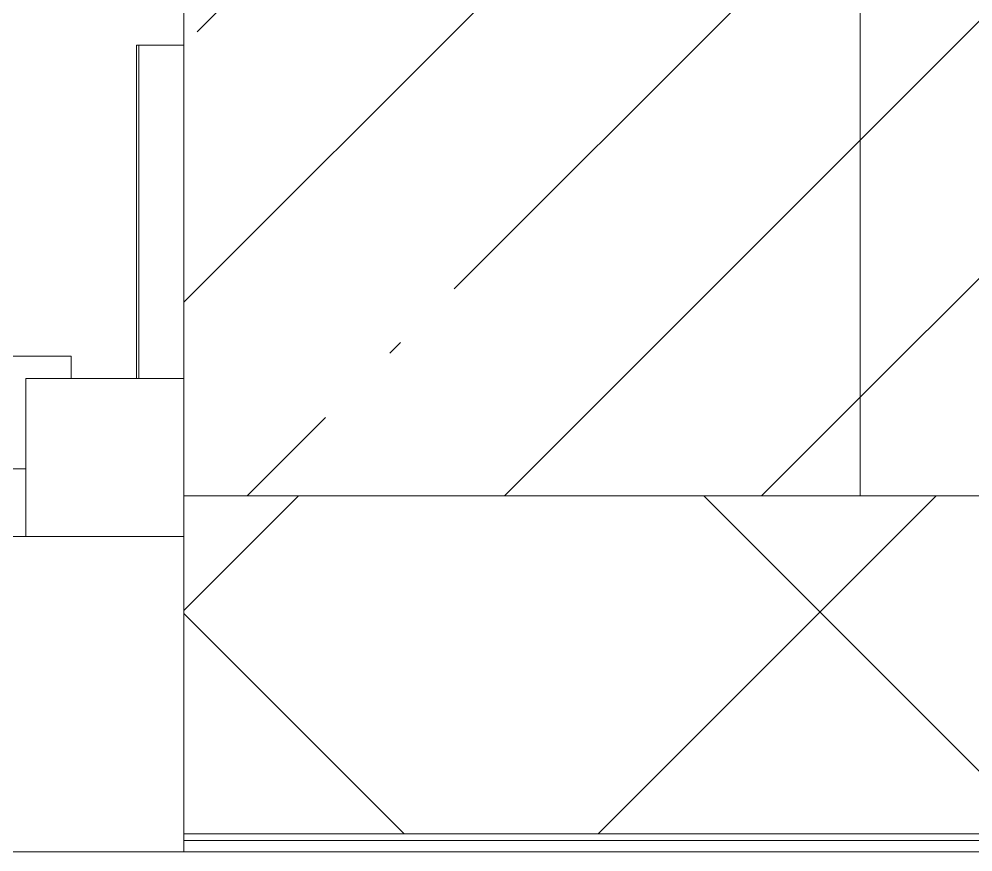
# Model space of a CAD drawing. Header units: millimetres. Extents: x -164500 to 426394, y -23753 to 102118.
# Drawn here: x 220259.1 to 220682.1, y 74281.4 to 74650.9 of the extents above; entities that cross this region are included whole.
import ezdxf

# ---------------------------------------------------------------- set-up
doc = ezdxf.new("R2010")
doc.units = ezdxf.units.MM
for name, color, linetype, lineweight in [('A-GLAZ', 7, 'Continuous', 9), ('A-GLAZ-1', 7, 'Continuous', 5), ('A-WALL', 7, 'Continuous', 5), ('I-WALL', 7, 'Continuous', 5)]:
    doc.layers.add(name, color=color, linetype=linetype, lineweight=lineweight)
doc.layers.add('A-WALL-1', color=9, linetype='Continuous', lineweight=5, true_color=0x808080)
doc.layers.add('A-WALL-FNSH-1', color=9, linetype='Continuous', lineweight=5, true_color=0x808080)
pattern_1 = [(45, (148772.12, 0), (-114.04925, 114.04925), []), (45, (148886.17, 0), (-114.04925, 114.04925), [201.612, -40.322, 6.706, -33.617])]

# ---------------------------------------------------------------- blocks, each defined once
blk = doc.blocks.new('120_Окно_СКБ_1Ст - 120_Окно_СКБ_1Ст 900х2500_h_-22445987-Объем проектирования 2 этажа')
at = {"layer": 'A-GLAZ'}
for p, q in [((-450, -127), (-450, -57)), ((-450, -57), (-380, -57)), ((-380, -57), (-380, -127)), ((380, -87), (-380, -87)), ((-380, -87), (-380, -127)), ((-380, -127), (-450, -127)), ((-380, -127), (-400, -127)), ((-400, -127), (-400, -137)), ((-400, -137), (400, -137)), ((400, -137), (-400, -137))]:
    blk.add_line(p, q, dxfattribs=at)
at = {"layer": 'A-GLAZ-1'}
for p, q in [((450, -57), (-450, -57)), ((-430, -127), (-400, -127))]:
    blk.add_line(p, q, dxfattribs=at)
blk = doc.blocks.new('2floor')
at = {"layer": 'A-WALL'}
h = blk.add_hatch(dxfattribs=at)
h.set_pattern_fill('FP_24', color=256, style=0, pattern_type=2)
h.set_pattern_definition([(45, (148772.12, 0), (-141.42136, 141.42136), []), (135, (148772.12, 0), (-141.42136, -141.42136), [])])
h.paths.add_polyline_path([(224252.12, -250), (224472.12, -250), (224472.12, -100), (220332.12, -100), (220332.12, -250), (224048.58, -250)])
h.paths.add_polyline_path([(216098.5, -250), (219432.12, -250), (219432.12, -100), (215832.12, -100), (215832.12, -250)])
h.paths.add_polyline_path([(214182.12, -250), (214932.12, -250), (214932.12, -100), (213932.12, -100), (213932.12, -250)])
h.paths.add_polyline_path([(210182.12, -250), (210832.12, -250), (210832.12, -100), (209682.12, -100), (209682.12, -250)])
h.paths.add_polyline_path([(207582.12, -250), (207582.12, -100), (206832.12, -100), (206832.12, -250), (207425.69, -250)])
h.paths.add_polyline_path([(205182.12, -250), (205932.12, -250), (205932.12, -100), (205182.12, -100), (205182.12, -118)])
h.paths.add_polyline_path([(200682.12, -250), (202082.12, -250), (202082.12, -100), (200682.12, -100)])
h.paths.add_polyline_path([(196584.67, -250), (197582.12, -250), (197582.12, -100), (196182.12, -100), (196182.12, -250)])
h.paths.add_polyline_path([(191682.12, -250), (192808.46, -250), (192808.46, -100), (191432.12, -100), (191432.12, -250), (191525.53, -250)])
h.paths.add_polyline_path([(194082.12, -250), (194082.12, -100), (193708.46, -100), (193708.46, -250)])
h.paths.add_polyline_path([(187262.12, -250), (188332.12, -250), (188332.12, -100), (186762.12, -100), (186762.12, -250), (187189.13, -250)])
h.paths.add_polyline_path([(181782.12, -250), (182642.12, -250), (182642.12, -100), (181782.12, -100), (181782.12, -118)])
h.paths.add_polyline_path([(183575.45, -250), (184662.12, -250), (184662.12, -100), (183542.12, -100), (183542.12, -250)])
h.paths.add_polyline_path([(178516.31, -250), (179682.12, -250), (179682.12, -100), (177981.87, -100), (177981.87, -250)])
h.paths.add_polyline_path([(171288.97, -250), (171482.12, -250), (171482.12, -100), (170382.12, -100), (170382.12, -250), (171282.12, -250)])
h.paths.add_polyline_path([(174902.64, -250), (175181.87, -250), (175181.87, -100), (173582.12, -100), (173582.12, -250), (174332.12, -250)])
h.paths.add_polyline_path([(165432.12, -250), (166032.12, -250), (166032.12, -100), (164882.12, -100), (164882.12, -250)])
h.paths.add_polyline_path([(167582.12, -250), (167582.12, -100), (166932.12, -100), (166932.12, -250), (166952.56, -250)])
h.paths.add_polyline_path([(160932.12, -250), (161782.12, -250), (161782.12, -100), (160432.12, -100), (160432.12, -250), (160447.95, -250)])
h.paths.add_polyline_path([(155388.81, -250), (157332.12, -250), (157332.12, -100), (153402.12, -100), (153402.12, -250), (154666.08, -250)])
h.paths.add_polyline_path([(148662.12, -250), (152502.12, -250), (152502.12, -100), (148512.12, -100), (148512.12, -250)])
at = {"layer": 'I-WALL'}
h = blk.add_hatch(dxfattribs=at)
h.set_pattern_fill('FP_1', color=256, style=0, pattern_type=2)
h.set_pattern_definition(pattern_1)
h.paths.add_polyline_path([(214932.12, -100), (214932.12, 120), (214682.12, 120), (214682.12, -100)])
h.paths.add_polyline_path([(215832.12, -100), (219432.12, -100), (219432.12, 120), (215832.12, 120), (215832.12, 81.45)])
h.paths.add_polyline_path([(220332.12, -100), (220632.12, -100), (220632.12, 120), (220332.12, 120), (220332.12, -13.02)])
h = blk.add_hatch(dxfattribs=at)
h.set_pattern_fill('FP_1', color=256, style=0, pattern_type=2)
h.set_pattern_definition(pattern_1)
h.paths.add_polyline_path([(221880.38, -100), (224252.12, -100), (224252.12, 120), (220632.12, 120), (220632.12, -100), (221157.64, -100)])
at = {"layer": 'A-WALL'}
for p, q in [((220632.12, -100), (220632.12, 7680)), ((224472.12, -100), (220332.12, -100)), ((220332.12, -250), (224622.12, -250)), ((220332.12, -253), (224625.12, -253)), ((220332.12, -258), (219432.12, -258))]:
    blk.add_line(p, q, dxfattribs=at)
at = {"layer": 'A-WALL-1'}
for p, q in [((220332.12, 140), (220332.12, -250)), ((220332.12, 100), (220312.12, 100)), ((220312.12, 100), (220312.12, -48)), ((220312.12, -48), (220332.12, -48))]:
    blk.add_line(p, q, dxfattribs=at)
at = {"layer": 'A-WALL-FNSH-1'}
for p, q in [((220312.12, 100), (220311.12, 100)), ((220311.12, 100), (220311.12, -48)), ((220311.12, -48), (220312.12, -48)), ((220332.12, -250), (220332.12, -258)), ((220332.12, -258), (224630.12, -258))]:
    blk.add_line(p, q, dxfattribs=at)
at = {"layer": 'A-GLAZ', "color": 3, "rotation": 180}
blk.add_blockref('120_Окно_СКБ_1Ст - 120_Окно_СКБ_1Ст 900х2500_h_-22445987-Объем проектирования 2 этажа', (219882.12, -175), dxfattribs=at)

msp = doc.modelspace()

# ---------------------------------------------------------------- block references
msp.add_blockref('2floor', (0, 74539.358))

doc.saveas('drawing.dxf')
